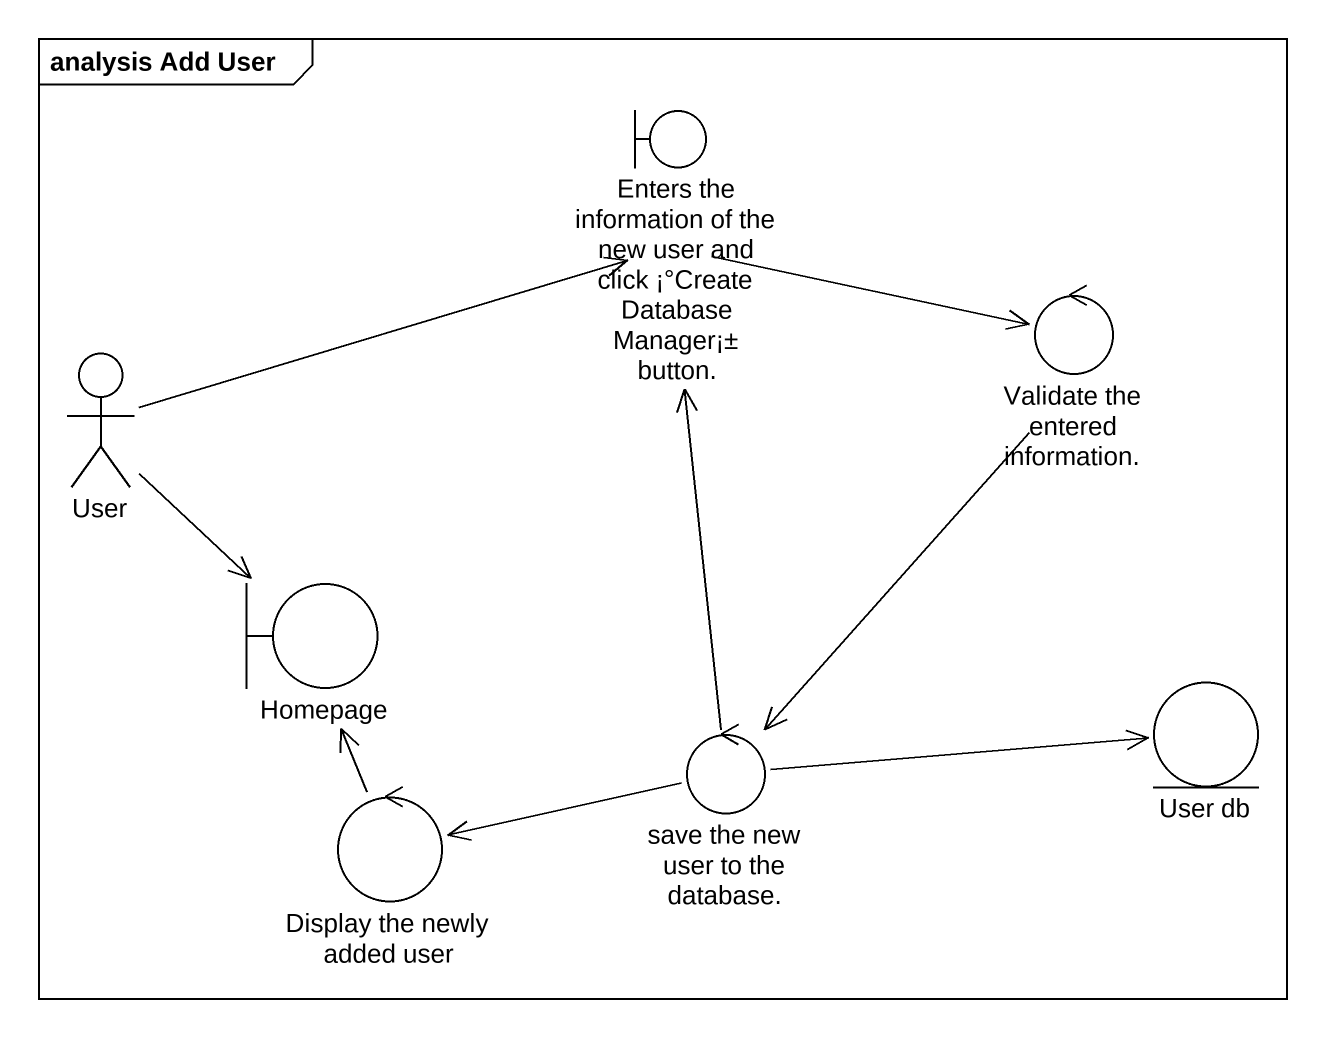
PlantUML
@startuml
mainframe analysis Add User
boundary "Enters the information of the new user and click ¡°Create Database Manager¡± button." as Enters_the_information_of
actor User
control "Validate the entered information." as Validate_the_entered
boundary Homepage
entity "User db" as User_db
control "Display the newly added user" as Display_the_newly_added_user
control "save the new user to the database." as save_the_new_user_to_the
Enters_the_information_of -right-> Validate_the_entered
User -right-> Enters_the_information_of
User --> Homepage
Validate_the_entered --> save_the_new_user_to_the
Display_the_newly_added_user -up-> Homepage
save_the_new_user_to_the -up-> Enters_the_information_of
save_the_new_user_to_the -right-> User_db
save_the_new_user_to_the -left-> Display_the_newly_added_user
@enduml
